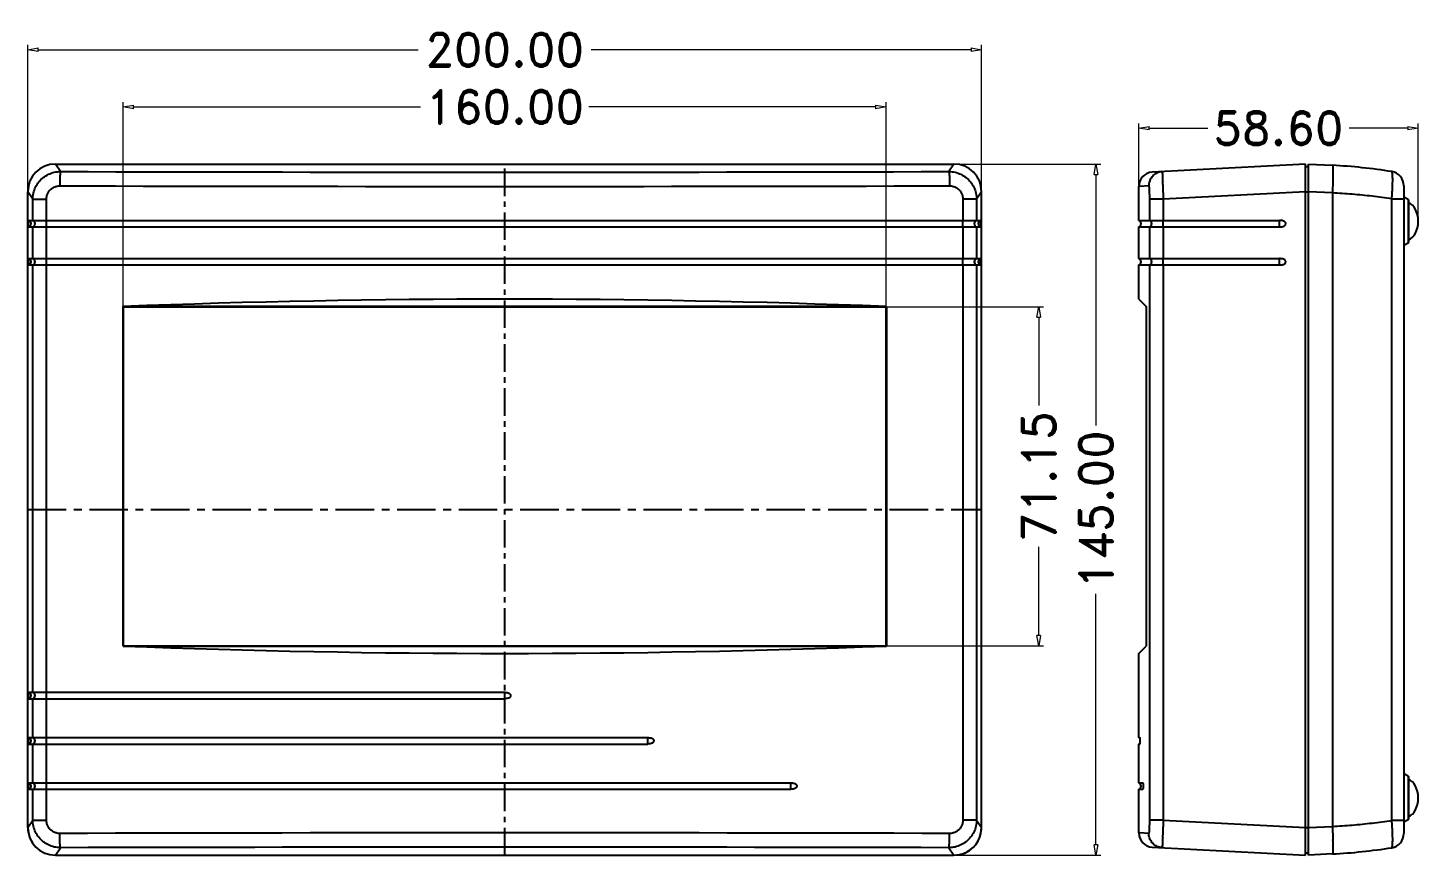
# Model space of a CAD drawing. Extents: x 3002 to 3805, y -1490 to -963.
# Drawn here: x 3022.1 to 3313.7, y -1162.2 to -988.6 of the extents above; entities that cross this region are included whole.
import ezdxf

# ---------------------------------------------------------------- set-up
doc = ezdxf.new("R2010")
doc.units = 0
doc.header["$LTSCALE"] = 30.734
doc.header["$PDMODE"] = 3
doc.header["$PDSIZE"] = 0.3125
doc.linetypes.add('CENTER', pattern=[0.6, 0.375, -0.075, 0.075, -0.075])
doc.layers.get('0').update_dxf_attribs({"linetype": 'CONTINUOUS'})
doc.layers.get('Defpoints').update_dxf_attribs({"linetype": 'CONTINUOUS'})
doc.layers.add('02___PRT_ALL_AXES', color=7, linetype='CONTINUOUS')
doc.layers.add('6', color=7, linetype='CONTINUOUS')
doc.layers.add('dim', color=3, linetype='CONTINUOUS', lineweight=9)
doc.styles.add('LongTou', font='romand.shx', dxfattribs={"bigfont": 'whgdtxt.shx'})
doc.dimstyles.new('YanXiu', dxfattribs={"dimtxt": 7, "dimasz": 2.2, "dimexe": 1, "dimexo": 0, "dimgap": 0.66, "dimtad": 0, "dimzin": 1, "dimdsep": 46, "dimtxsty": 'LongTou', "dimblk": 'CLOSEDBLANK', "dimcen": 0, "dimclrd": 3, "dimclre": 3, "dimclrt": 7, "dimazin": 0, "dimtfac": 1, "dimtofl": 0, "dimtmove": 0, "dimatfit": 3, "dimldrblk": 'CLOSEDBLANK', "dimfxl": 1, "dimlwd": 5, "dimlwe": 5, "dimarcsym": 0})

# ---------------------------------------------------------------- blocks, each defined once
blk = doc.blocks.new('_ClosedBlank')
at = {"color": 0, "linetype": 'ByBlock', "lineweight": -2}
for p, q in [((-1, 0.17), (0, 0)), ((-1, 0.17), (-1, -0.17)), ((0, 0), (-1, -0.17))]:
    blk.add_line(p, q, dxfattribs=at)
blk = doc.blocks.new('*D36')
at = {"layer": 'Defpoints', "color": 0}
for p in [(3222.13, -993.21), (3022.13, -1026.92), (3222.13, -1026.92)]:
    blk.add_point(p, dxfattribs=at)
at = {"layer": 'dim', "color": 3, "lineweight": 5}
for p, q in [((3022.13, -1026.92), (3022.13, -992.21)), ((3024.33, -993.21), (3103.97, -993.21)), ((3219.93, -993.21), (3140.29, -993.21)), ((3222.13, -1026.92), (3222.13, -992.21))]:
    blk.add_line(p, q, dxfattribs=at)
at = {"layer": 'dim', "color": 3, "lineweight": 5, "xscale": 2.2, "yscale": 2.2, "zscale": 2.2, "rotation": 180}
blk.add_blockref('_ClosedBlank', (3022.13, -993.21), dxfattribs=at)
at = {"layer": 'dim', "color": 3, "lineweight": 5, "xscale": 2.2, "yscale": 2.2, "zscale": 2.2}
blk.add_blockref('_ClosedBlank', (3222.13, -993.21), dxfattribs=at)
at = {"layer": 'dim', "color": 7, "insert": (3122.13, -993.21), "char_height": 7, "attachment_point": 5, "style": 'LongTou'}
blk.add_mtext('200.00', dxfattribs=at)
blk = doc.blocks.new('*D35')
at = {"layer": 'Defpoints', "color": 0}
for p in [(3216.34, -1017.21), (3216.34, -1162.21), (3246.13, -1162.21)]:
    blk.add_point(p, dxfattribs=at)
at = {"layer": 'dim', "color": 3, "lineweight": 5}
for p, q in [((3216.34, -1017.21), (3247.13, -1017.21)), ((3246.13, -1019.41), (3246.13, -1072.05)), ((3246.13, -1160.01), (3246.13, -1107.37)), ((3216.34, -1162.21), (3247.13, -1162.21))]:
    blk.add_line(p, q, dxfattribs=at)
at = {"layer": 'dim', "color": 3, "lineweight": 5, "xscale": 2.2, "yscale": 2.2, "zscale": 2.2}
for p, rotation in [((3246.13, -1017.21), 90), ((3246.13, -1162.21), 270)]:
    blk.add_blockref('_ClosedBlank', p, dxfattribs=dict(at, rotation=rotation))
at = {"layer": 'dim', "color": 7, "insert": (3246.13, -1089.71), "char_height": 7, "attachment_point": 5, "rotation": 90, "style": 'LongTou'}
blk.add_mtext('145.00', dxfattribs=at)
blk = doc.blocks.new('*D31')
at = {"layer": 'Defpoints', "color": 0}
for p in [(3313.7, -1009.68), (3255.1, -1023.16), (3313.7, -1029.21)]:
    blk.add_point(p, dxfattribs=at)
at = {"layer": 'dim', "color": 3, "lineweight": 5}
for p, q in [((3255.1, -1023.16), (3255.1, -1008.68)), ((3313.7, -1029.21), (3313.7, -1008.68)), ((3257.3, -1009.68), (3269.57, -1009.68)), ((3311.5, -1009.68), (3299.23, -1009.68))]:
    blk.add_line(p, q, dxfattribs=at)
at = {"layer": 'dim', "color": 3, "lineweight": 5, "xscale": 2.2, "yscale": 2.2, "zscale": 2.2, "rotation": 180}
blk.add_blockref('_ClosedBlank', (3255.1, -1009.68), dxfattribs=at)
at = {"layer": 'dim', "color": 3, "lineweight": 5, "xscale": 2.2, "yscale": 2.2, "zscale": 2.2}
blk.add_blockref('_ClosedBlank', (3313.7, -1009.68), dxfattribs=at)
at = {"layer": 'dim', "color": 7, "insert": (3284.4, -1009.68), "char_height": 7, "attachment_point": 5, "style": 'LongTou'}
blk.add_mtext('58.60', dxfattribs=at)
blk = doc.blocks.new('*D11')
at = {"layer": 'Defpoints', "color": 0}
for p in [(3201.3, -1047.13), (3201.3, -1118.29), (3234.13, -1118.29)]:
    blk.add_point(p, dxfattribs=at)
at = {"layer": 'dim', "color": 3, "lineweight": 5}
for p, q in [((3201.3, -1047.13), (3235.13, -1047.13)), ((3234.13, -1049.33), (3234.13, -1067.88)), ((3234.13, -1116.09), (3234.13, -1097.54)), ((3201.3, -1118.29), (3235.13, -1118.29))]:
    blk.add_line(p, q, dxfattribs=at)
at = {"layer": 'dim', "color": 3, "lineweight": 5, "xscale": 2.2, "yscale": 2.2, "zscale": 2.2}
for p, rotation in [((3234.13, -1047.13), 90), ((3234.13, -1118.29), 270)]:
    blk.add_blockref('_ClosedBlank', p, dxfattribs=dict(at, rotation=rotation))
at = {"layer": 'dim', "color": 7, "insert": (3234.13, -1082.71), "char_height": 7, "attachment_point": 5, "rotation": 90, "style": 'LongTou'}
blk.add_mtext('71.15', dxfattribs=at)
blk = doc.blocks.new('*D10')
at = {"layer": 'Defpoints', "color": 0}
for p in [(3202.13, -1005.21), (3042.13, -1047.13), (3202.13, -1047.13)]:
    blk.add_point(p, dxfattribs=at)
at = {"layer": 'dim', "color": 3, "lineweight": 5}
for p, q in [((3042.13, -1047.13), (3042.13, -1004.21)), ((3044.33, -1005.21), (3104.47, -1005.21)), ((3199.93, -1005.21), (3139.79, -1005.21)), ((3202.13, -1047.13), (3202.13, -1004.21))]:
    blk.add_line(p, q, dxfattribs=at)
at = {"layer": 'dim', "color": 3, "lineweight": 5, "xscale": 2.2, "yscale": 2.2, "zscale": 2.2, "rotation": 180}
blk.add_blockref('_ClosedBlank', (3042.13, -1005.21), dxfattribs=at)
at = {"layer": 'dim', "color": 3, "lineweight": 5, "xscale": 2.2, "yscale": 2.2, "zscale": 2.2}
blk.add_blockref('_ClosedBlank', (3202.13, -1005.21), dxfattribs=at)
at = {"layer": 'dim', "color": 7, "insert": (3122.13, -1005.21), "char_height": 7, "attachment_point": 5, "style": 'LongTou'}
blk.add_mtext('160.00', dxfattribs=at)

msp = doc.modelspace()

# ---------------------------------------------------------------- linework, layer by layer
at = {"color": 7, "linetype": 'Continuous'}
for p, q in [((3028.975, -1018.785), (3027.926, -1017.21)), ((3027.926, -1017.21), (3216.34, -1017.21)), ((3216.34, -1017.21), (3215.29, -1018.785)), ((3290.1, -1017.21), (3257.943, -1018.895)), ((3290.1, -1162.211), (3290.1, -1017.21)), ((3290.7, -1017.21), (3295.7, -1017.472)), ((3290.7, -1162.21), (3290.7, -1017.21)), ((3290.1, -1017.713), (3290.7, -1017.734)), ((3295.812, -1020.271), (3295.812, -1020.303)), ((3308.169, -1018.781), (3308.17, -1018.781)), ((3308.17, -1018.781), (3308.169, -1018.781)), ((3022.133, -1156.413), (3022.133, -1023.007)), ((3023.176, -1024.573), (3022.133, -1023.007)), ((3222.133, -1023.007), (3221.089, -1024.573)), ((3222.133, -1156.413), (3222.133, -1023.007)), ((3255.1, -1029.039), (3255.1, -1021.879)), ((3257.203, -1021.781), (3255.334, -1021.879)), ((3290.1, -1023.007), (3260.224, -1024.573)), ((3290.1, -1023.012), (3290.7, -1023.012)), ((3295.7, -1023.264), (3290.7, -1023.002)), ((3295.7, -1023.264), (3295.7, -1156.156)), ((3310.7, -1021.745), (3310.7, -1021.744)), ((3310.7, -1021.744), (3310.7, -1157.676)), ((3023.176, -1029.039), (3023.176, -1024.573)), ((3023.176, -1024.573), (3026.035, -1024.573)), ((3026.035, -1029.039), (3026.035, -1024.573)), ((3221.089, -1024.573), (3218.231, -1024.573)), ((3218.231, -1024.573), (3218.231, -1029.039)), ((3221.089, -1024.573), (3221.089, -1029.039)), ((3260.224, -1024.573), (3257.332, -1024.573)), ((3257.332, -1024.573), (3257.332, -1029.039)), ((3260.224, -1024.573), (3260.224, -1029.039)), ((3308.169, -1024.511), (3310.7, -1024.511)), ((3308.169, -1154.91), (3308.169, -1024.511)), ((3311.6, -1024.653), (3310.7, -1024.133)), ((3311.6, -1024.653), (3311.673, -1024.726)), ((3311.6, -1024.653), (3311.6, -1033.768)), ((3311.673, -1024.726), (3311.7, -1024.826)), ((3311.7, -1024.826), (3311.7, -1033.595)), ((3022.325, -1029.039), (3221.941, -1029.039)), ((3255.1, -1029.039), (3284.6, -1029.039)), ((3022.325, -1030.381), (3221.941, -1030.381)), ((3023.176, -1037.039), (3023.176, -1030.381)), ((3026.035, -1037.039), (3026.035, -1030.381)), ((3218.231, -1030.381), (3218.231, -1037.039)), ((3221.089, -1030.381), (3221.089, -1037.039)), ((3255.1, -1030.381), (3284.6, -1030.381)), ((3255.1, -1037.039), (3255.1, -1030.381)), ((3257.332, -1030.381), (3257.332, -1037.039)), ((3260.224, -1030.381), (3260.224, -1037.039)), ((3311.6, -1033.768), (3310.7, -1034.288)), ((3311.6, -1033.768), (3311.673, -1033.695)), ((3311.673, -1033.695), (3311.7, -1033.595)), ((3022.325, -1037.039), (3221.941, -1037.039)), ((3255.1, -1037.039), (3284.6, -1037.039)), ((3022.325, -1038.381), (3221.941, -1038.381)), ((3023.176, -1128.039), (3023.176, -1038.381)), ((3026.035, -1128.039), (3026.035, -1038.381)), ((3218.231, -1038.381), (3218.231, -1154.848)), ((3221.089, -1038.381), (3221.089, -1154.848)), ((3255.1, -1038.381), (3284.6, -1038.381)), ((3255.1, -1045.55), (3255.1, -1038.381)), ((3257.332, -1038.381), (3257.332, -1154.848)), ((3260.224, -1038.381), (3260.224, -1154.848)), ((3255.1, -1045.55), (3256.648, -1047.098)), ((3042.098, -1118.323), (3042.098, -1047.098)), ((3042.098, -1047.098), (3042.133, -1047.133)), ((3202.168, -1047.098), (3042.098, -1047.098)), ((3042.133, -1047.133), (3042.133, -1118.288)), ((3042.133, -1047.133), (3202.133, -1047.133)), ((3202.168, -1047.098), (3202.133, -1047.133)), ((3202.133, -1118.288), (3202.133, -1047.133)), ((3202.168, -1047.098), (3202.168, -1118.323)), ((3256.648, -1047.098), (3256.648, -1118.323)), ((3042.133, -1118.288), (3042.098, -1118.323)), ((3042.098, -1118.323), (3202.168, -1118.323)), ((3042.133, -1118.288), (3202.133, -1118.288)), ((3202.133, -1118.288), (3202.168, -1118.323)), ((3255.1, -1119.87), (3256.648, -1118.323)), ((3255.1, -1128.039), (3255.1, -1119.87)), ((3022.325, -1128.039), (3122.133, -1128.039)), ((3122.133, -1129.381), (3122.133, -1128.039)), ((3022.325, -1129.381), (3122.133, -1129.381)), ((3023.176, -1137.539), (3023.176, -1129.381)), ((3026.035, -1137.539), (3026.035, -1129.381)), ((3255.1, -1137.539), (3255.1, -1129.381)), ((3022.325, -1137.539), (3152.133, -1137.539)), ((3022.325, -1138.881), (3152.133, -1138.881)), ((3023.176, -1147.039), (3023.176, -1138.881)), ((3026.035, -1147.039), (3026.035, -1138.881)), ((3255.1, -1137.539), (3255.317, -1137.539)), ((3255.1, -1147.039), (3255.1, -1138.881)), ((3255.1, -1138.881), (3255.317, -1138.881)), ((3255.317, -1137.539), (3255.317, -1137.539)), ((3255.317, -1138.881), (3255.317, -1138.881)), ((3311.6, -1145.653), (3310.7, -1145.133)), ((3311.6, -1145.653), (3311.6, -1154.768)), ((3311.6, -1145.653), (3311.673, -1145.726)), ((3311.673, -1145.726), (3311.7, -1145.826)), ((3311.7, -1145.826), (3311.7, -1154.595)), ((3022.325, -1147.039), (3182.133, -1147.039)), ((3022.325, -1148.381), (3182.133, -1148.381)), ((3023.176, -1154.848), (3023.176, -1148.381)), ((3026.035, -1154.848), (3026.035, -1148.381)), ((3255.1, -1147.039), (3255.97, -1147.039)), ((3255.1, -1157.542), (3255.1, -1148.381)), ((3255.1, -1148.381), (3255.97, -1148.381)), ((3255.97, -1147.039), (3255.971, -1147.039)), ((3255.971, -1148.381), (3255.97, -1148.381)), ((3311.673, -1154.695), (3311.7, -1154.595)), ((3022.133, -1156.413), (3023.176, -1154.848)), ((3023.176, -1154.848), (3026.035, -1154.848)), ((3221.089, -1154.848), (3218.231, -1154.848)), ((3221.089, -1154.848), (3222.133, -1156.413)), ((3260.224, -1154.848), (3257.332, -1154.848)), ((3260.224, -1154.848), (3290.1, -1156.413)), ((3290.1, -1156.408), (3290.7, -1156.408)), ((3290.7, -1156.418), (3295.7, -1156.156)), ((3310.7, -1154.91), (3308.169, -1154.91)), ((3311.6, -1154.768), (3310.7, -1155.288)), ((3311.6, -1154.768), (3311.673, -1154.695)), ((3257.203, -1157.64), (3255.334, -1157.542)), ((3027.926, -1162.211), (3028.975, -1160.636)), ((3027.926, -1162.211), (3216.34, -1162.211)), ((3215.29, -1160.636), (3216.34, -1162.211)), ((3257.943, -1160.525), (3290.1, -1162.211)), ((3290.1, -1161.707), (3290.7, -1161.686)), ((3295.7, -1161.948), (3290.7, -1162.21)), ((3308.169, -1160.639), (3308.17, -1160.639))]:
    msp.add_line(p, q, dxfattribs=at)
at = {"color": 1, "linetype": 'CENTER', "ltscale": 0.5}
msp.add_line((3122.133, -1162.211), (3122.133, -1017.21), dxfattribs=at)
at = {"color": 1, "linetype": 'CENTER', "ltscale": 0.7}
msp.add_line((3022.133, -1089.71), (3222.133, -1089.71), dxfattribs=at)
at = {"color": 7, "linetype": 'Continuous'}
for centre, radius, start, end in [((3289.422, -1137.251), 119.943, 81.00821, 87.00006), ((3122.133, 38399.607), 39418.502, 269.8645932, 270.1354068), ((3258.1, -1021.891), 3, 93, 180), ((3307.7, -1021.745), 3, 0.01362, 81.00815), ((3307.7, -1021.744), 3, 359.98485, 80.99182), ((3122.133, 38511.116), 39533.007, 269.8647894, 270.1352106), ((3219.858, -1022.584), 40.295, 1.56661, 2.30532), ((3022.124, -1029.71), 0.7, 286.63326, 73.36674), ((3022.976, -1029.71), 0.7, 286.6327, 73.3673), ((3221.29, -1029.71), 0.7, 106.6327, 253.3673), ((3222.141, -1029.71), 0.7, 106.63325, 253.36675), ((3254.9, -1029.71), 0.7, 286.60127, 73.39873), ((3022.124, -1037.71), 0.7, 286.63326, 73.36674), ((3022.976, -1037.71), 0.7, 286.6327, 73.3673), ((3221.29, -1037.71), 0.7, 106.6327, 253.3673), ((3222.141, -1037.71), 0.7, 106.63325, 253.36675), ((3254.9, -1037.71), 0.7, 286.60127, 73.39873), ((3022.124, -1128.71), 0.7, 286.6327, 73.3673), ((3022.976, -1128.71), 0.7, 286.6327, 73.3673), ((2661.525, -1128.71), 593.575, 359.935256, 0.06476), ((3022.124, -1138.21), 0.7, 286.6327, 73.3673), ((3022.976, -1138.21), 0.7, 286.6327, 73.3673), ((3254.9, -1138.21), 0.7, 51.81871, 73.39873), ((3254.9, -1138.21), 0.7, 286.60127, 308.20028), ((3022.124, -1147.71), 0.7, 286.6327, 73.3673), ((3022.976, -1147.71), 0.7, 286.6327, 73.3673), ((3254.9, -1147.71), 0.7, 286.60127, 73.39873), ((3122.133, -40690.537), 39533.007, 89.8647894, 90.1352106), ((3258.1, -1157.53), 3, 180, 267), ((3219.858, -1156.836), 40.295, 357.69468, 358.43339), ((3246.082, -1159.959), 49.737, 0.93327, 1.10811), ((3307.7, -1157.675), 3, 278.99185, 359.98544), ((3307.7, -1157.676), 3, 279.00818, 0.01515), ((3122.133, -40579.027), 39418.502, 89.8645932, 90.1354068), ((3289.422, -1042.17), 119.943, 272.99995, 278.99179)]:
    msp.add_arc(centre, radius, start, end, dxfattribs=at)
for centre, major_axis, ratio, start_param, end_param in [((3027.936, -1023.018), (-3.223, 4.836), 0.9980229, -0.5868552, 0.9821146), ((3216.329, -1023.018), (3.223, 4.836), 0.9980229, -0.9821146, 0.5868552), ((3122.133, -3115.55), (-792.155, 1912.431), 1, -0.4313729, -0.3540252), ((3122.133, 950.13), (2070, 0), 1, -1.6094702, -1.5321225), ((3027.936, -1156.403), (3.223, 4.836), 0.9980229, -4.1237073, -2.5547375), ((3216.329, -1156.403), (-3.223, 4.836), 0.9980229, -3.7284478, -2.159478)]:
    msp.add_ellipse(centre, major_axis=major_axis, ratio=ratio, start_param=start_param, end_param=end_param, dxfattribs=at)
for points, start_tangent, end_tangent in [([(3295.7, -1017.472), (3295.768, -1017.672), (3295.809, -1018.225), (3295.825, -1019.113), (3295.812, -1020.271)], (0.998627, -0.0523845), (-0.0170508, -0.9998546)), ([(3023.176, -1024.573), (3023.322, -1023.284), (3023.752, -1022.061), (3024.443, -1020.963), (3025.36, -1020.047), (3026.459, -1019.358), (3027.685, -1018.93), (3028.975, -1018.785)], (0.0010478, 0.9999995), (1, -0.0000962)), ([(3028.975, -1018.785), (3028.935, -1018.969), (3028.898, -1019.41), (3028.868, -1020.069), (3028.848, -1020.884), (3028.84, -1021.781)], (-0.6534326, -0.7569847), (-0.0023596, -0.9999972)), ([(3215.29, -1018.785), (3216.581, -1018.93), (3217.806, -1019.358), (3218.905, -1020.047), (3219.823, -1020.963), (3220.514, -1022.061), (3220.943, -1023.284), (3221.089, -1024.573)], (1, 0.0000962), (0.0010478, -0.9999995)), ([(3215.29, -1018.785), (3215.331, -1018.969), (3215.367, -1019.41), (3215.397, -1020.069), (3215.417, -1020.884), (3215.425, -1021.781)], (0.653447, -0.7569723), (0.0023597, -0.9999972)), ([(3260.043, -1018.785), (3259.155, -1018.969), (3258.363, -1019.41), (3257.739, -1020.069), (3257.34, -1020.884), (3257.203, -1021.781)], (-0.9986296, -0.0523345), (0.0000941, -1)), ([(3260.043, -1018.785), (3260.052, -1018.93), (3260.069, -1019.358), (3260.092, -1020.047), (3260.12, -1020.963)], (0.9996864, 0.0250438), (0.041151, -0.9991529)), ([(3295.812, -1020.303), (3295.77, -1021.715), (3295.7, -1023.264)], (-0.0177492, -0.9998425), (-0.0521084, -0.9986414)), ([(3308.169, -1024.511), (3308.267, -1023.033), (3308.328, -1021.659), (3308.349, -1020.48)], (0.0776726, 0.9969789), (0.0006171, 0.9999998)), ([(3308.349, -1020.48), (3308.328, -1019.571), (3308.267, -1018.99), (3308.17, -1018.781)], (-0.00062, 0.9999998), (-0.9899017, 0.1417558)), ([(3026.035, -1024.573), (3026.105, -1023.952), (3026.312, -1023.36), (3026.646, -1022.83), (3027.091, -1022.387), (3027.623, -1022.055), (3028.217, -1021.849), (3028.84, -1021.781)], (0.0002194, 1), (0.9999977, -0.0021331)), ([(3215.425, -1021.781), (3216.048, -1021.849), (3216.642, -1022.055), (3217.175, -1022.387), (3217.619, -1022.83), (3217.954, -1023.36), (3218.161, -1023.952), (3218.231, -1024.573)], (0.9999977, 0.0021331), (0.0002194, -1)), ([(3257.203, -1021.781), (3257.231, -1021.849), (3257.258, -1022.055), (3257.283, -1022.387), (3257.303, -1022.83), (3257.319, -1023.36), (3257.328, -1023.952), (3257.332, -1024.573)], (0.9988841, 0.0472286), (0.0000104, -1)), ([(3260.138, -1021.483), (3260.153, -1022.061), (3260.188, -1023.284), (3260.224, -1024.573)], (0.0282427, -0.9996011), (0.0270204, -0.9996349)), ([(3308.169, -1024.511), (3304.028, -1023.957), (3299.869, -1023.542), (3295.7, -1023.264)], (-0.988851, 0.1489086), (-0.9987584, 0.0498156)), ([(3022.325, -1030.381), (3022.312, -1030.366), (3022.3, -1030.312), (3022.29, -1030.204), (3022.283, -1030.036), (3022.279, -1029.826), (3022.279, -1029.601), (3022.283, -1029.388), (3022.29, -1029.218), (3022.3, -1029.11), (3022.312, -1029.055), (3022.325, -1029.039)], (-1, 0), (1, 0)), ([(3026.035, -1030.381), (3026.049, -1030.197), (3026.057, -1029.888), (3026.057, -1029.533), (3026.049, -1029.224), (3026.035, -1029.039)], (0.1538597, 0.9880927), (-0.1538597, 0.9880927)), ([(3218.231, -1030.381), (3218.216, -1030.197), (3218.208, -1029.888), (3218.208, -1029.533), (3218.216, -1029.224), (3218.231, -1029.039)], (-0.1538597, 0.9880927), (0.1538597, 0.9880927)), ([(3221.941, -1030.381), (3221.954, -1030.366), (3221.965, -1030.312), (3221.975, -1030.204), (3221.982, -1030.036), (3221.986, -1029.826), (3221.986, -1029.601), (3221.983, -1029.388), (3221.975, -1029.218), (3221.965, -1029.11), (3221.954, -1029.055), (3221.941, -1029.039)], (1, 0), (-1, 0)), ([(3257.332, -1030.381), (3257.634, -1030.197), (3257.808, -1029.888), (3257.808, -1029.533), (3257.634, -1029.224), (3257.332, -1029.039)], (0.9582318, 0.2859927), (-0.9582318, 0.2859927)), ([(3260.224, -1030.381), (3260.234, -1030.197), (3260.24, -1029.888), (3260.24, -1029.533), (3260.234, -1029.224), (3260.224, -1029.039)], (0.1162647, 0.9932183), (-0.1162647, 0.9932183)), ([(3284.6, -1030.381), (3284.975, -1030.366), (3285.306, -1030.312), (3285.587, -1030.204), (3285.796, -1030.036), (3285.907, -1029.826), (3285.909, -1029.601), (3285.8, -1029.388), (3285.591, -1029.218), (3285.309, -1029.11), (3284.976, -1029.055), (3284.6, -1029.039)], (1, 0), (-1, 0)), ([(3284.6, -1030.381), (3284.609, -1030.238), (3284.615, -1030), (3284.617, -1029.71), (3284.615, -1029.42), (3284.609, -1029.182), (3284.6, -1029.039)], (0.1162647, 0.9932183), (-0.1162647, 0.9932183)), ([(3022.325, -1038.381), (3022.312, -1038.366), (3022.3, -1038.312), (3022.29, -1038.204), (3022.283, -1038.036), (3022.279, -1037.826), (3022.279, -1037.601), (3022.283, -1037.388), (3022.29, -1037.218), (3022.3, -1037.11), (3022.312, -1037.055), (3022.325, -1037.039)], (-1, 0), (1, 0)), ([(3026.035, -1038.381), (3026.049, -1038.197), (3026.057, -1037.888), (3026.057, -1037.533), (3026.049, -1037.224), (3026.035, -1037.039)], (0.1538597, 0.9880927), (-0.1538597, 0.9880927)), ([(3218.231, -1038.381), (3218.216, -1038.197), (3218.208, -1037.888), (3218.208, -1037.533), (3218.216, -1037.224), (3218.231, -1037.039)], (-0.1538597, 0.9880927), (0.1538597, 0.9880927)), ([(3221.941, -1038.381), (3221.954, -1038.366), (3221.965, -1038.312), (3221.975, -1038.204), (3221.982, -1038.036), (3221.986, -1037.826), (3221.986, -1037.601), (3221.983, -1037.388), (3221.975, -1037.218), (3221.965, -1037.11), (3221.954, -1037.055), (3221.941, -1037.039)], (1, 0), (-1, 0)), ([(3257.332, -1038.381), (3257.634, -1038.197), (3257.808, -1037.888), (3257.808, -1037.533), (3257.634, -1037.224), (3257.332, -1037.039)], (0.9582318, 0.2859927), (-0.9582318, 0.2859927)), ([(3260.224, -1038.381), (3260.234, -1038.197), (3260.24, -1037.888), (3260.24, -1037.533), (3260.234, -1037.224), (3260.224, -1037.039)], (0.1162647, 0.9932183), (-0.1162647, 0.9932183)), ([(3284.6, -1038.381), (3284.975, -1038.366), (3285.306, -1038.312), (3285.587, -1038.204), (3285.796, -1038.036), (3285.907, -1037.826), (3285.909, -1037.601), (3285.8, -1037.388), (3285.591, -1037.218), (3285.309, -1037.11), (3284.976, -1037.055), (3284.6, -1037.039)], (1, 0), (-1, 0)), ([(3284.6, -1038.381), (3284.609, -1038.238), (3284.615, -1038), (3284.617, -1037.71), (3284.615, -1037.42), (3284.609, -1037.182), (3284.6, -1037.039)], (0.1162647, 0.9932183), (-0.1162647, 0.9932183)), ([(3022.325, -1129.381), (3022.312, -1129.367), (3022.301, -1129.318), (3022.292, -1129.223), (3022.284, -1129.068), (3022.28, -1128.862), (3022.279, -1128.624), (3022.283, -1128.395), (3022.29, -1128.218), (3022.301, -1128.105), (3022.313, -1128.053), (3022.325, -1128.039)], (-1, 0), (1, 0)), ([(3026.035, -1129.381), (3026.049, -1129.197), (3026.057, -1128.888), (3026.057, -1128.533), (3026.049, -1128.224), (3026.035, -1128.039)], (0.1538597, 0.9880927), (-0.1538597, 0.9880927)), ([(3122.133, -1128.039), (3122.519, -1128.058), (3122.862, -1128.128), (3123.143, -1128.267), (3123.327, -1128.477), (3123.385, -1128.728), (3123.313, -1128.968), (3123.127, -1129.164), (3122.851, -1129.296), (3122.516, -1129.362), (3122.133, -1129.381)], (1, 0), (-1, 0)), ([(3022.325, -1138.881), (3022.312, -1138.867), (3022.301, -1138.818), (3022.292, -1138.723), (3022.284, -1138.568), (3022.28, -1138.362), (3022.279, -1138.124), (3022.283, -1137.895), (3022.29, -1137.718), (3022.301, -1137.605), (3022.313, -1137.553), (3022.325, -1137.539)], (-1, 0), (1, 0)), ([(3026.035, -1138.881), (3026.049, -1138.697), (3026.057, -1138.388), (3026.057, -1138.033), (3026.049, -1137.724), (3026.035, -1137.539)], (0.1538597, 0.9880927), (-0.1538597, 0.9880927)), ([(3152.133, -1138.881), (3152.128, -1138.697), (3152.126, -1138.388), (3152.126, -1138.033), (3152.128, -1137.724), (3152.133, -1137.539)], (-0.0485537, 0.9988206), (0.0485537, 0.9988206)), ([(3152.133, -1137.539), (3152.496, -1137.556), (3152.825, -1137.616), (3153.1, -1137.738), (3153.293, -1137.921), (3153.382, -1138.152), (3153.352, -1138.388), (3153.218, -1138.588), (3153.001, -1138.738), (3152.728, -1138.829), (3152.43, -1138.87), (3152.133, -1138.881)], (1, 0), (-1, 0)), ([(3255.317, -1137.539), (3255.322, -1137.556), (3255.327, -1137.616), (3255.331, -1137.738)], (0.998666, -0.0516351), (0.0057431, -0.9999835)), ([(3255.331, -1137.738), (3255.334, -1137.921), (3255.336, -1138.152), (3255.335, -1138.388), (3255.333, -1138.588), (3255.33, -1138.738), (3255.326, -1138.829), (3255.317, -1138.881)], (0.0057431, -0.9999835), (-0.9998487, -0.0173919)), ([(3022.325, -1148.381), (3022.312, -1148.367), (3022.301, -1148.318), (3022.292, -1148.223), (3022.284, -1148.068), (3022.28, -1147.862), (3022.279, -1147.623), (3022.283, -1147.395), (3022.29, -1147.218), (3022.301, -1147.105), (3022.313, -1147.053), (3022.325, -1147.039)], (-1, 0), (1, 0)), ([(3026.035, -1148.381), (3026.049, -1148.197), (3026.057, -1147.888), (3026.057, -1147.533), (3026.049, -1147.224), (3026.035, -1147.039)], (0.1538597, 0.9880927), (-0.1538597, 0.9880927)), ([(3182.133, -1148.381), (3182.124, -1148.197), (3182.119, -1147.888), (3182.119, -1147.533), (3182.124, -1147.224), (3182.133, -1147.039)], (-0.0967659, 0.9953072), (0.0967659, 0.9953072)), ([(3182.133, -1147.039), (3182.496, -1147.056), (3182.824, -1147.116), (3183.099, -1147.238), (3183.292, -1147.421), (3183.381, -1147.652), (3183.351, -1147.888), (3183.218, -1148.088), (3183.001, -1148.238), (3182.728, -1148.329), (3182.43, -1148.37), (3182.133, -1148.381)], (1, 0), (-1, 0)), ([(3255.971, -1147.04), (3255.98, -1147.056), (3255.99, -1147.116), (3255.998, -1147.238), (3256.003, -1147.421), (3256.006, -1147.652), (3256.005, -1147.888), (3256.001, -1148.088), (3255.995, -1148.238), (3255.987, -1148.329), (3255.971, -1148.381)], (0.986725, -0.1624), (-0.997833, -0.0657981)), ([(3028.975, -1160.636), (3027.685, -1160.491), (3026.459, -1160.063), (3025.36, -1159.373), (3024.443, -1158.457), (3023.752, -1157.36), (3023.322, -1156.136), (3023.176, -1154.848)], (-1, -0.0000962), (-0.0010478, 0.9999995)), ([(3028.84, -1157.64), (3028.217, -1157.571), (3027.623, -1157.366), (3027.091, -1157.033), (3026.646, -1156.591), (3026.312, -1156.06), (3026.105, -1155.468), (3026.035, -1154.848)], (-0.9999977, -0.0021331), (-0.0002194, 1)), ([(3221.089, -1154.848), (3220.943, -1156.136), (3220.514, -1157.36), (3219.823, -1158.457), (3218.905, -1159.373), (3217.806, -1160.063), (3216.581, -1160.491), (3215.29, -1160.636)], (-0.0010478, -0.9999995), (-1, 0.0000962)), ([(3218.231, -1154.848), (3218.161, -1155.468), (3217.954, -1156.06), (3217.619, -1156.591), (3217.175, -1157.033), (3216.642, -1157.366), (3216.048, -1157.571), (3215.425, -1157.64)], (-0.0002194, -1), (-0.9999977, 0.0021331)), ([(3257.332, -1154.848), (3257.328, -1155.468), (3257.319, -1156.06), (3257.303, -1156.591), (3257.283, -1157.033), (3257.258, -1157.366), (3257.231, -1157.571), (3257.203, -1157.64)], (-0.0000104, -1), (-0.9988841, 0.0472284)), ([(3260.224, -1154.848), (3260.188, -1156.136), (3260.153, -1157.36), (3260.138, -1157.938)], (-0.0270204, -0.9996349), (-0.0282427, -0.9996011)), ([(3295.7, -1156.156), (3299.869, -1155.879), (3304.028, -1155.463), (3308.169, -1154.91)], (0.9987584, 0.0498156), (0.988851, 0.1489086)), ([(3295.7, -1156.156), (3295.768, -1157.649), (3295.809, -1158.997)], (0.0521086, -0.9986414), (0.0193943, -0.9998119)), ([(3308.349, -1158.94), (3308.328, -1157.761), (3308.267, -1156.388), (3308.169, -1154.91)], (-0.0006201, 0.9999998), (-0.0776741, 0.9969788)), ([(3028.975, -1160.635), (3028.935, -1160.451), (3028.898, -1160.01), (3028.868, -1159.352), (3028.848, -1158.537), (3028.84, -1157.64)], (-0.653447, 0.7569723), (-0.0023597, 0.9999972)), ([(3215.29, -1160.636), (3215.331, -1160.452), (3215.367, -1160.01), (3215.397, -1159.352), (3215.417, -1158.537), (3215.425, -1157.64)], (0.6534326, 0.7569847), (0.0023596, 0.9999972)), ([(3260.043, -1160.636), (3259.155, -1160.452), (3258.363, -1160.01), (3257.739, -1159.352), (3257.34, -1158.537), (3257.203, -1157.64)], (-0.9986295, 0.052336), (0.0001065, 1)), ([(3260.12, -1158.457), (3260.092, -1159.373), (3260.069, -1160.063), (3260.052, -1160.491), (3260.043, -1160.636)], (-0.041151, -0.9991529), (-0.9996864, 0.0250411)), ([(3295.812, -1159.149), (3295.825, -1160.184), (3295.812, -1161.126), (3295.77, -1161.733), (3295.7, -1161.948)], (0.0163439, -0.9998664), (-0.9986261, -0.0524007)), ([(3308.17, -1160.639), (3308.267, -1160.43), (3308.328, -1159.85), (3308.349, -1158.94)], (0.989893, 0.1418162), (0.000617, 0.9999998))]:
    msp.add_spline(points, degree=3, dxfattribs=dict(at, start_tangent=start_tangent, end_tangent=end_tangent))
at = {"layer": '02___PRT_ALL_AXES', "color": 7, "linetype": 'Continuous'}
for centre, major_axis, start_param, end_param in [((3311.2, -1029.21), (0, -3.941), 1.5707963, 2.9402334), ((3311.2, -1029.21), (0, 3.941), -2.9402334, -1.5707963), ((3311.2, -1150.21), (0, -3.941), 1.5707963, 2.9402334), ((3311.2, -1150.21), (0, 3.941), -2.9402334, -1.5707963)]:
    msp.add_ellipse(centre, major_axis=major_axis, ratio=0.6343129, start_param=start_param, end_param=end_param, dxfattribs=at)
at = {"layer": '6', "color": 7, "linetype": 'Continuous'}
msp.add_arc((3216.346, -1156.423), 5.787, 290.30746, 356.46079, dxfattribs=at)
msp.add_ellipse((3027.941, -1156.402), major_axis=(4.112, 4.112), ratio=0.9972647, start_param=-3.9256213, end_param=-3.1415927, dxfattribs=at)

# ---------------------------------------------------------------- dimensions: what is measured, and where the dimension line sits
at = {"layer": 'dim'}
dim = msp.add_linear_dim(base=(3222.133, -993.21), p1=(3022.133, -1026.921), p2=(3222.133, -1026.921), dimstyle='YanXiu', dxfattribs=at)
dim.commit()
dim.dimension.update_dxf_attribs({"geometry": '*D36', "text_midpoint": (3122.133, -993.21), "dimtype": 160})
for base, p1, p2, picture, middle in [((3202.133, -1005.21), (3042.133, -1047.133), (3202.133, -1047.133), '*D10', (3122.133, -1005.21)), ((3313.7, -1009.678), (3255.1, -1023.164), (3313.7, -1029.21), '*D31', (3284.4, -1009.678))]:
    dim = msp.add_linear_dim(base=base, p1=p1, p2=p2, dimstyle='YanXiu', dxfattribs=at)
    dim.commit()
    dim.dimension.update_dxf_attribs({"geometry": picture, "text_midpoint": middle})
for base, p1, p2, picture, middle in [((3246.133, -1162.211), (3216.34, -1017.21), (3216.34, -1162.211), '*D35', (3246.133, -1089.71)), ((3234.1328, -1118.2876), (3201.2952, -1047.1329), (3201.2952, -1118.2876), '*D11', (3234.1328, -1082.7102))]:
    dim = msp.add_linear_dim(base=base, p1=p1, p2=p2, angle=90, dimstyle='YanXiu', dxfattribs=at)
    dim.commit()
    dim.dimension.update_dxf_attribs({"geometry": picture, "text_midpoint": middle, "dimtype": 160})

doc.saveas('drawing.dxf')
